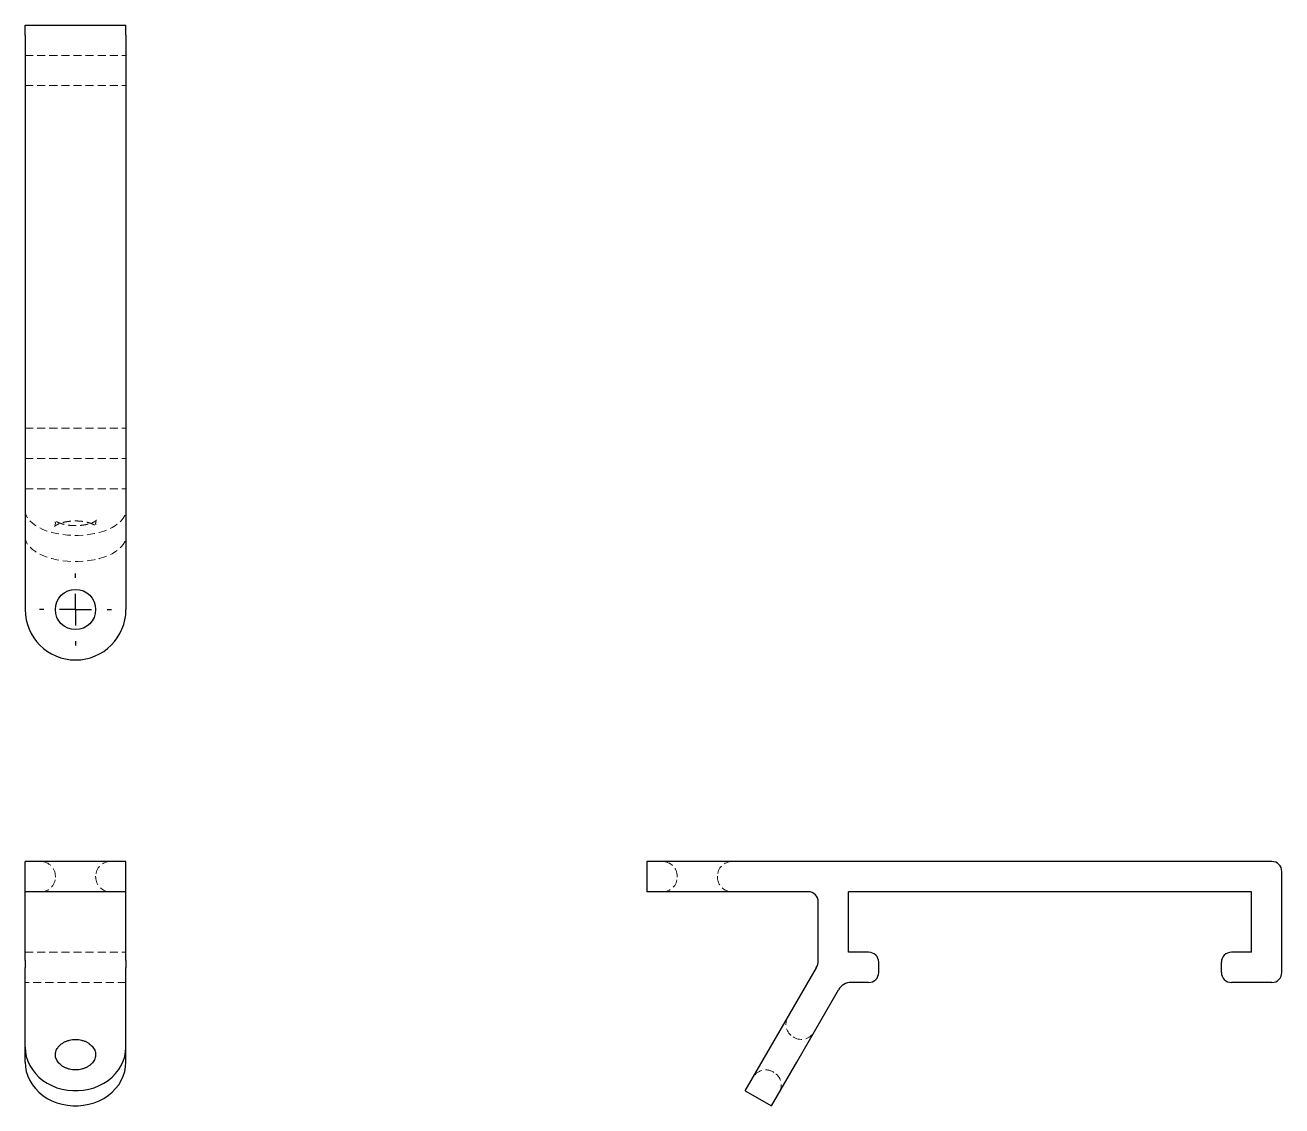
# Model space of a CAD drawing. Header units: millimetres. Extents: x 75 to 273, y 38 to 208.
import ezdxf

# ---------------------------------------------------------------- set-up
doc = ezdxf.new("R2010")
doc.units = ezdxf.units.MM
doc.linetypes.add('HIDDEN', pattern=[1.905, 1.27, -0.635])
doc.layers.add('10', color=7, linetype='Continuous')

# ---------------------------------------------------------------- blocks, each defined once
blk = doc.blocks.new('SW_CENTERMARKSYMBOL_0')
at = {"layer": '10', "color": 0}
for p, q in [((0, 5), (0, 5.67)), ((0, 0), (0, 2.5)), ((-5, 0), (-5.67, 0)), ((0, 0), (-2.5, 0)), ((0, 0), (0, -2.5)), ((0, 0), (2.5, 0)), ((5, 0), (5.67, 0)), ((0, -5), (0, -5.67))]:
    blk.add_line(p, q, dxfattribs=at)

msp = doc.modelspace()

# ---------------------------------------------------------------- linework, layer by layer
at = {"color": 7, "linetype": 'Continuous', "lineweight": 25}
for p, q in [((75.06, 208), (90.94, 208)), ((75.06, 206.41), (75.06, 208)), ((90.94, 206.41), (90.94, 208)), ((75.06, 206.41), (75.06, 115.94)), ((90.94, 206.41), (90.94, 115.94)), ((75.06, 71.48), (75.06, 76.25)), ((90.94, 76.25), (75.06, 76.25)), ((90.94, 71.48), (90.94, 76.25)), ((173, 76.25), (173, 71.48)), ((180.94, 76.25), (173, 76.25)), ((271.41, 76.25), (180.94, 76.25)), ((273, 58.78), (273, 74.66)), ((90.94, 71.48), (75.06, 71.48)), ((75.06, 69.9), (75.06, 71.48)), ((90.94, 69.9), (90.94, 71.48)), ((180.94, 71.48), (173, 71.48)), ((198.4, 71.48), (180.94, 71.48)), ((268.24, 71.48), (204.75, 71.48)), ((204.75, 61.96), (204.75, 71.48)), ((268.24, 61.96), (268.24, 71.48)), ((75.06, 60.65), (75.06, 69.9)), ((90.94, 60.65), (90.94, 69.9)), ((199.98, 60.65), (199.98, 69.9)), ((207.92, 61.96), (204.75, 61.96)), ((268.24, 61.96), (265.06, 61.96)), ((75.06, 60.65), (75.06, 59.5)), ((75.06, 47.01), (75.06, 59.5)), ((90.94, 60.65), (90.94, 59.5)), ((90.94, 47.01), (90.94, 59.5)), ((192.46, 47.01), (199.68, 59.5)), ((209.51, 58.78), (209.51, 60.37)), ((263.48, 58.78), (263.48, 60.37)), ((196.59, 44.63), (203.18, 56.05)), ((207.92, 57.2), (205.17, 57.2)), ((271.41, 57.2), (265.06, 57.2)), ((75.06, 44.63), (75.06, 47.01)), ((90.94, 44.63), (90.94, 47.01)), ((188.49, 40.14), (192.46, 47.01)), ((192.62, 37.75), (196.59, 44.63)), ((188.49, 40.14), (192.62, 37.75))]:
    msp.add_line(p, q, dxfattribs=at)
at = {"color": 7, "linetype": 'HIDDEN', "lineweight": 18}
for p, q in [((75.06, 203.24), (90.94, 203.24)), ((75.06, 198.48), (90.94, 198.48)), ((75.06, 144.51), (90.94, 144.51)), ((75.06, 139.75), (90.94, 139.75)), ((75.06, 134.98), (90.94, 134.98)), ((79.83, 129.59), (79.83, 129.45)), ((86.17, 129.45), (86.17, 129.59)), ((79.83, 73.94), (79.83, 73.78)), ((86.17, 73.78), (86.17, 73.94)), ((177.76, 73.94), (177.76, 73.78)), ((184.11, 73.78), (184.11, 73.94)), ((75.06, 61.96), (90.94, 61.96)), ((90.94, 57.2), (75.06, 57.2)), ((196.18, 48.53), (196.04, 48.61)), ((79.83, 45.86), (79.83, 45.78)), ((86.17, 45.78), (86.17, 45.86)), ((192.87, 43.11), (193.01, 43.03))]:
    msp.add_line(p, q, dxfattribs=at)
at = {"color": 7, "linetype": 'HIDDEN', "lineweight": 18, "flags": 128}
for points in [[(75.06, 131.59), (75.11, 131.16), (75.25, 130.73), (75.48, 130.32), (75.8, 129.92), (76.2, 129.54), (76.68, 129.18), (77.24, 128.86), (77.86, 128.56), (78.55, 128.3), (79.28, 128.08), (80.06, 127.9), (80.88, 127.76), (81.72, 127.67), (82.57, 127.62), (83.43, 127.62), (84.28, 127.67), (85.12, 127.76), (85.94, 127.9), (86.72, 128.08), (87.45, 128.3), (88.14, 128.56), (88.76, 128.86), (89.32, 129.18), (89.8, 129.54), (90.2, 129.92), (90.52, 130.32), (90.75, 130.73), (90.89, 131.16), (90.94, 131.59)], [(75.06, 127.46), (75.11, 127.03), (75.25, 126.61), (75.48, 126.19), (75.8, 125.8), (76.2, 125.42), (76.68, 125.06), (77.24, 124.73), (77.86, 124.44), (78.55, 124.18), (79.28, 123.96), (80.06, 123.78), (80.88, 123.64), (81.72, 123.55), (82.57, 123.5), (83.43, 123.5), (84.28, 123.55), (85.12, 123.64), (85.94, 123.78), (86.72, 123.96), (87.45, 124.18), (88.14, 124.44), (88.76, 124.73), (89.32, 125.06), (89.8, 125.42), (90.2, 125.8), (90.52, 126.19), (90.75, 126.61), (90.89, 127.03), (90.94, 127.46)]]:
    msp.add_lwpolyline(points, dxfattribs=at)
at = {"color": 7, "linetype": 'Continuous', "lineweight": 25, "flags": 128}
for points in [[(75.06, 47.01), (75.11, 46.27), (75.25, 45.53), (75.48, 44.81), (75.8, 44.12), (76.2, 43.47), (76.68, 42.85), (77.24, 42.28), (77.86, 41.77), (78.55, 41.32), (79.28, 40.94), (80.06, 40.62), (80.88, 40.39), (81.72, 40.23), (82.57, 40.15), (83.43, 40.15), (84.28, 40.23), (85.12, 40.39), (85.94, 40.62), (86.72, 40.94), (87.45, 41.32), (88.14, 41.77), (88.76, 42.28), (89.32, 42.85), (89.8, 43.47), (90.2, 44.12), (90.52, 44.81), (90.75, 45.53), (90.89, 46.27), (90.94, 47.01)], [(75.06, 44.63), (75.11, 43.89), (75.25, 43.15), (75.48, 42.43), (75.8, 41.74), (76.2, 41.08), (76.68, 40.47), (77.24, 39.9), (77.86, 39.39), (78.55, 38.94), (79.28, 38.56), (80.06, 38.24), (80.88, 38.01), (81.72, 37.85), (82.57, 37.77), (83.43, 37.77), (84.28, 37.85), (85.12, 38.01), (85.94, 38.24), (86.72, 38.56), (87.45, 38.94), (88.14, 39.39), (88.76, 39.9), (89.32, 40.47), (89.8, 41.08), (90.2, 41.74), (90.52, 42.43), (90.75, 43.15), (90.89, 43.89), (90.94, 44.63)]]:
    msp.add_lwpolyline(points, dxfattribs=at)
at = {"color": 7, "linetype": 'Continuous', "lineweight": 25}
msp.add_circle((83, 115.94), 3.17, dxfattribs=at)
for centre, radius, start, end in [((83, 115.94), 7.94, 180, 0), ((271.41, 74.66), 1.59, 0, 90), ((198.4, 69.9), 1.59, 0, 90), ((207.92, 60.37), 1.59, 0, 90), ((265.06, 60.37), 1.59, 90, 180), ((197.68, 60.65), 2.3, 330, 0), ((207.92, 58.78), 1.59, 270, 0), ((265.06, 58.78), 1.59, 180, 270), ((271.41, 58.78), 1.59, 270, 0), ((205.17, 54.9), 2.3, 90, 150)]:
    msp.add_arc(centre, radius, start, end, dxfattribs=at)
at = {"color": 7, "linetype": 'HIDDEN', "lineweight": 18}
for centre, start, end in [((77.52, 73.94), 0, 90), ((88.48, 73.94), 90, 180), ((175.46, 73.94), 0, 90), ((186.41, 73.94), 90, 180), ((77.52, 73.78), 270, 0), ((88.48, 73.78), 180, 270), ((175.46, 73.78), 270, 0), ((186.41, 73.78), 180, 270), ((197.19, 50.6), 150, 240), ((197.33, 50.52), 240, 330), ((191.72, 41.12), 60, 150), ((191.85, 41.04), 330, 60)]:
    msp.add_arc(centre, 2.3, start, end, dxfattribs=at)
for points in [[(86.18, 129.59), (86.18, 129.67), (86.19, 129.81), (86.25, 129.95), (86.29, 130.02), (86.29, 130.01), (86.23, 129.95), (86.1, 129.86), (85.91, 129.74), (85.64, 129.62), (85.31, 129.49), (84.92, 129.38), (84.48, 129.28), (83.99, 129.21), (83.48, 129.16), (82.95, 129.15), (82.41, 129.17), (81.9, 129.22), (81.41, 129.3), (80.97, 129.41), (80.58, 129.53), (80.25, 129.66), (80, 129.79), (79.83, 129.91), (79.73, 129.99), (79.7, 130.02), (79.73, 129.99), (79.78, 129.89), (79.82, 129.74), (79.82, 129.63), (79.83, 129.59)], [(79.82, 129.46), (79.82, 129.38), (79.81, 129.24), (79.75, 129.09), (79.71, 129.03), (79.71, 129.03), (79.77, 129.09), (79.9, 129.19), (80.09, 129.3), (80.36, 129.43), (80.69, 129.55), (81.08, 129.67), (81.52, 129.77), (82.01, 129.84), (82.52, 129.88), (83.05, 129.9), (83.59, 129.88), (84.1, 129.83), (84.59, 129.74), (85.03, 129.64), (85.42, 129.52), (85.75, 129.38), (86, 129.25), (86.17, 129.14), (86.27, 129.06), (86.3, 129.02), (86.27, 129.05), (86.22, 129.16), (86.18, 129.31), (86.18, 129.41), (86.17, 129.45)]]:
    msp.add_open_spline(points, degree=3, knots=[0, 0, 0, 0, 0.045785, 0.083993, 0.117846, 0.15209, 0.184357, 0.216399, 0.248941, 0.282436, 0.317082, 0.352864, 0.389643, 0.427225, 0.465388, 0.503912, 0.542577, 0.581129, 0.619325, 0.656958, 0.693827, 0.729768, 0.764692, 0.79866, 0.831984, 0.865336, 0.899483, 0.935704, 0.975858, 1, 1, 1, 1], dxfattribs=at)
at = {"color": 7, "linetype": 'Continuous', "lineweight": 25}
for points in [[(79.83, 45.78), (79.83, 45.82), (79.83, 45.99), (79.88, 46.27), (80.01, 46.61), (80.2, 46.93), (80.46, 47.24), (80.78, 47.53), (81.16, 47.77), (81.58, 47.97), (82.03, 48.11), (82.5, 48.2), (82.99, 48.23), (83.48, 48.2), (83.95, 48.12), (84.4, 47.97), (84.81, 47.79), (85.18, 47.55), (85.49, 47.29), (85.75, 47), (85.95, 46.68), (86.09, 46.35), (86.17, 46.05), (86.17, 45.86), (86.17, 45.78)], [(86.17, 45.86), (86.17, 45.81), (86.17, 45.65), (86.12, 45.37), (85.99, 45.03), (85.8, 44.7), (85.54, 44.4), (85.22, 44.11), (84.84, 43.87), (84.42, 43.67), (83.97, 43.53), (83.5, 43.44), (83.01, 43.41), (82.52, 43.44), (82.05, 43.52), (81.6, 43.66), (81.19, 43.85), (80.82, 44.08), (80.51, 44.35), (80.25, 44.64), (80.05, 44.96), (79.91, 45.28), (79.83, 45.59), (79.83, 45.78), (79.83, 45.86)]]:
    msp.add_open_spline(points, degree=3, knots=[0, 0, 0, 0, 0.020059, 0.077478, 0.127012, 0.174037, 0.223849, 0.27168, 0.318217, 0.363984, 0.409305, 0.454367, 0.499278, 0.544097, 0.588865, 0.633626, 0.678459, 0.723499, 0.76896, 0.815174, 0.862618, 0.911936, 0.963877, 1, 1, 1, 1], dxfattribs=at)

# ---------------------------------------------------------------- block references
at = {"layer": '10'}
msp.add_blockref('SW_CENTERMARKSYMBOL_0', (83, 115.94), dxfattribs=at)

doc.saveas('drawing.dxf')
